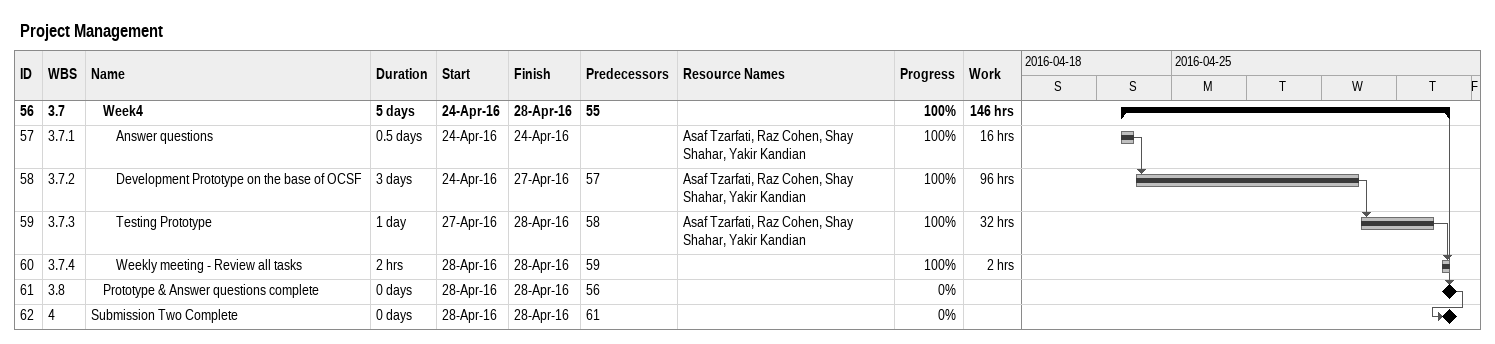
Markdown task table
Project Management

| ID | WBS | Task | Duration | Start | Finish | Predecessors | Resources | % complete | Work (h) |
|---|---|---|---|---|---|---|---|---|---|
| 56 | 3.7 | **Week4** | 5d | 2016-04-24 | 2016-04-28 | 55 |  | 100 | 146 |
| 57 | 3.7.1 | Answer questions | 0.5d | 2016-04-24 | 2016-04-24 |  | Asaf Tzarfati, Raz Cohen, Shay Shahar, Yakir Kandian | 100 | 16 |
| 58 | 3.7.2 | Development Prototype on the base of OCSF | 3d | 2016-04-24 | 2016-04-27 | 57 | Asaf Tzarfati, Raz Cohen, Shay Shahar, Yakir Kandian | 100 | 96 |
| 59 | 3.7.3 | Testing Prototype | 1d | 2016-04-27 | 2016-04-28 | 58 | Asaf Tzarfati, Raz Cohen, Shay Shahar, Yakir Kandian | 100 | 32 |
| 60 | 3.7.4 | Weekly meeting - Review all tasks | 2h | 2016-04-28 | 2016-04-28 | 59 |  | 100 | 2 |
| 61 | 3.8 | Prototype & Answer questions complete | 0d | 2016-04-28 | 2016-04-28 | 56 |  | 0 |  |
| 62 | 4 | Submission Two Complete | 0d | 2016-04-28 | 2016-04-28 | 61 |  | 0 |  |
